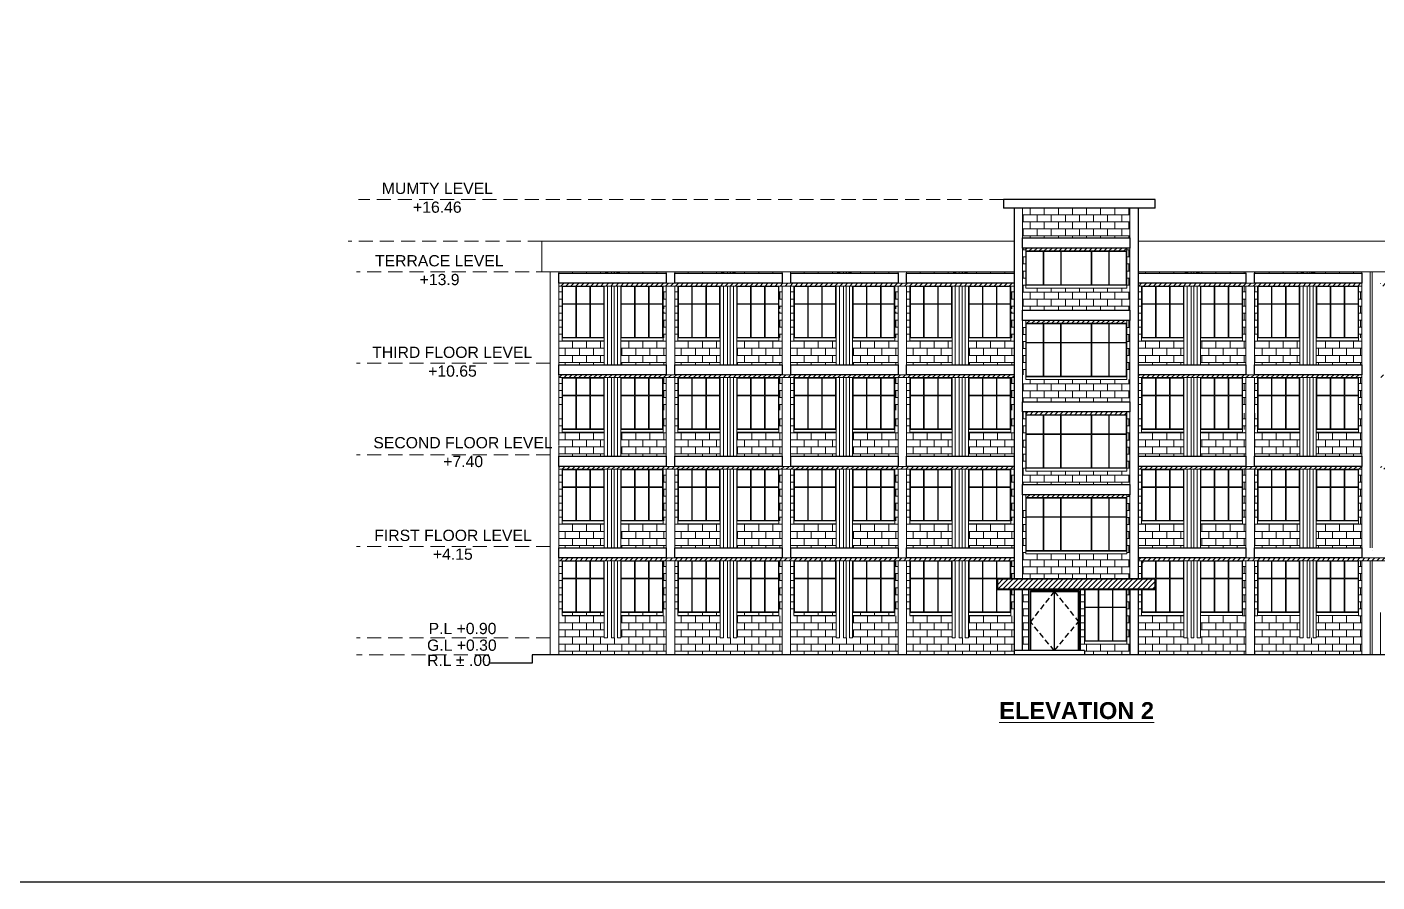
# Model space of a CAD drawing. Header units: millimetres. Extents: x 3614 to 12428, y -844 to 6844.
# Drawn here: x 5546.14 to 5594.06, y -482.44 to -452.09 of the extents above; entities that cross this region are included whole.
import ezdxf

# ---------------------------------------------------------------- set-up
doc = ezdxf.new("R2010")
doc.units = ezdxf.units.MM
doc.header["$LTSCALE"] = 40
doc.header["$MEASUREMENT"] = 0
for name, pattern in [('DASHDOT', [1, 0.5, -0.25, 0, -0.25]), ('DASHED', [0.75, 0.5, -0.25]), ('DASHED2', [0.375, 0.25, -0.125])]:
    doc.linetypes.add(name, pattern=pattern)
doc.layers.get('0').update_dxf_attribs({"linetype": 'CONTINUOUS', "lineweight": 20})
for name, color, linetype, lineweight in [('Beam', 254, 'CONTINUOUS', 25), ('CLL LEV.', 15, 'CONTINUOUS', 18), ('Door', 54, 'CONTINUOUS', 18), ('Dotted', 23, 'DASHED', 15), ('E1', 7, 'CONTINUOUS', 20), ('E2', 250, 'CONTINUOUS', 20), ('E3', 251, 'CONTINUOUS', 18), ('E6', 254, 'CONTINUOUS', 15), ('Fixture', 44, 'CONTINUOUS', 15), ('GRID', 134, 'DASHDOT', 13), ('Hidden', 30, 'DASHED', 18), ('Stair', 1, 'CONTINUOUS', 15), ('TEXT', 7, 'CONTINUOUS', 20), ('Wall', 7, 'CONTINUOUS', 30), ('Window', 150, 'CONTINUOUS', 15)]:
    doc.layers.add(name, color=color, linetype=linetype, lineweight=lineweight)
doc.styles.add('DIM', font='arial.ttf')
pattern_1 = [(0, (0, -27.99403), (0, 0.25), []), (90, (0, -27.99403), (-0.5, 0), [0.25, -0.25]), (90, (0.25, -27.99403), (-0.5, 0), [-0.25, 0.25])]
pattern_2 = [(0, (8.23, -27.9939), (0, 0.25), []), (90, (8.23, -27.9939), (-0.5, 0), [0.25, -0.25]), (90, (8.48, -27.9939), (-0.5, 0), [-0.25, 0.25])]
pattern_3 = [(0, (12.345, -27.9939), (0, 0.25), []), (90, (12.345, -27.9939), (-0.5, 0), [0.25, -0.25]), (90, (12.595, -27.9939), (-0.5, 0), [-0.25, 0.25])]

# ---------------------------------------------------------------- blocks, each defined once
blk = doc.blocks.new('DRTY')
at = {"layer": 'E1', "ltscale": 0.05}
for p, q in [((0, -0.962), (0, -0.994)), ((0.355, -0.962), (0.355, -0.994)), ((-0.115, -1.453), (-0.115, -4.244)), ((0, -1.454), (0, -4.244)), ((0.355, -1.454), (0.355, -4.244)), ((0.47, -1.454), (0.47, -4.244)), ((-0.115, -4.704), (-0.115, -6.544)), ((0, -4.704), (0, -7.494)), ((0.355, -4.704), (0.355, -7.494)), ((0.47, -4.704), (0.47, -7.494)), ((-0.115, -6.163), (-0.115, -7.494)), ((0.47, -6.163), (0.47, -6.544)), ((-0.115, -6.644), (-0.115, -7.413)), ((0.47, -6.644), (0.47, -7.494)), ((-0.115, -7.954), (-0.115, -10.744)), ((0, -7.954), (0, -10.744)), ((0.355, -7.954), (0.355, -10.744)), ((0.47, -7.954), (0.47, -10.744)), ((-0.115, -11.204), (-0.115, -13.944)), ((0, -11.204), (0, -13.944)), ((0.355, -11.104), (0.355, -11.116)), ((0.355, -11.204), (0.355, -13.944)), ((0.47, -11.204), (0.47, -13.944))]:
    blk.add_line(p, q, dxfattribs=at)
at = {"layer": 'E1', "linetype": 'Continuous', "ltscale": 0.05}
for p, q in [((0, -13.944), (-0.115, -13.944)), ((0.47, -13.944), (0.355, -13.944))]:
    blk.add_line(p, q, dxfattribs=at)
blk.add_arc((0.178, -1.824), 0.881, 70.5992, 109.4008, dxfattribs=at)
at = {"layer": 'Fixture', "ltscale": 0.05}
for p, q in [((0.113, -0.946), (0.113, -0.994)), ((0.213, -0.945), (0.213, -0.994)), ((0.113, -1.454), (0.113, -4.244)), ((0.213, -1.454), (0.213, -4.244)), ((0.113, -4.687), (0.113, -7.494)), ((0.213, -4.604), (0.213, -4.61)), ((0.213, -4.704), (0.213, -7.494)), ((0.113, -7.954), (0.113, -10.744)), ((0.213, -7.954), (0.213, -10.744)), ((0.113, -11.204), (0.113, -13.944)), ((0.213, -11.204), (0.213, -13.944)), ((0.113, -13.944), (0.213, -13.944))]:
    blk.add_line(p, q, dxfattribs=at)
blk = doc.blocks.new('COL')
at = {"layer": 'E1', "linetype": 'Continuous', "ltscale": 0.05}
for points in [[(0, 11.428), (0, 13.987)], [(0.3, 13.987), (0.3, 11.278)], [(0, 7.828), (0, 11.428)], [(0.3, 11.278), (0.3, 7.678)], [(0, 4.227), (0, 7.81)], [(0.3, 7.678), (0.3, 4.077)], [(0.3, 4.077), (0.3, 0.387), (0, 0.387), (0, 4.227)]]:
    blk.add_lwpolyline(points, dxfattribs=at)
blk = doc.blocks.new('RET')
at = {"layer": 'CLL LEV.', "ltscale": 0.05}
blk.add_lwpolyline([(-0.05, -0.15), (1.45, -0.15), (1.45, -0.05), (-0.05, -0.05)], close=True, dxfattribs=at)
at = {"layer": 'Window', "ltscale": 0.05}
for points in [[(1.45, -0.05), (-0.05, -0.05), (-0.05, 1.79), (1.45, 1.79)], [(0.44, 1.165), (-0.03, 1.165), (-0.03, 1.77), (0.44, 1.77)], [(0.46, 1.165), (0.94, 1.165), (0.94, 1.77), (0.46, 1.77)], [(0.96, 1.77), (1.43, 1.77), (1.43, 1.165), (0.96, 1.165)], [(0.44, -0.03), (-0.03, -0.03), (-0.03, 1.145), (0.44, 1.145)], [(0.46, 1.145), (0.94, 1.145), (0.94, -0.03), (0.46, -0.03)], [(0.96, -0.03), (1.43, -0.03), (1.43, 1.145), (0.96, 1.145)]]:
    blk.add_lwpolyline(points, close=True, dxfattribs=at)
blk = doc.blocks.new('window stair')
at = {"layer": 'Hidden', "lineweight": 5, "ltscale": 0.05}
h = blk.add_hatch(dxfattribs=at)
h.set_pattern_fill('ANSI31', color=256)
h.set_pattern_definition([(45, (-0.115, -0.3575), (-0.0883883476, 0.0883883476), [])])
h.paths.add_polyline_path([(6092.756, -388.908), (6096.341, -388.908), (6096.341, -389.008), (6092.756, -389.008)])
at = {"layer": 'CLL LEV.', "linetype": 'Continuous', "ltscale": 0.05}
blk.add_lwpolyline([(6092.756, -390.911), (6096.341, -390.911), (6096.341, -391.011), (6092.756, -391.011)], close=True, dxfattribs=at)
at = {"layer": 'Hidden', "linetype": 'Continuous', "lineweight": 5, "ltscale": 0.05}
blk.add_lwpolyline([(6092.756, -388.908), (6096.341, -388.908), (6096.341, -389.008), (6092.756, -389.008)], close=True, dxfattribs=at)
at = {"layer": 'Window', "ltscale": 0.05}
for points in [[(6092.756, -389.008), (6096.341, -389.008), (6096.341, -390.911), (6092.756, -390.911)], [(6093.376, -389.691), (6092.776, -389.691), (6092.776, -389.028), (6093.376, -389.028)], [(6093.396, -389.691), (6093.996, -389.691), (6093.996, -389.028), (6093.396, -389.028)], [(6094.016, -389.691), (6095.081, -389.691), (6095.081, -389.028), (6094.016, -389.028)], [(6095.101, -389.691), (6095.701, -389.691), (6095.701, -389.028), (6095.101, -389.028)], [(6095.721, -389.691), (6096.321, -389.691), (6096.321, -389.028), (6095.721, -389.028)], [(6092.776, -390.891), (6093.376, -390.891), (6093.376, -389.711), (6092.776, -389.711)], [(6093.396, -390.891), (6093.996, -390.891), (6093.996, -389.711), (6093.396, -389.711)], [(6094.016, -389.711), (6095.081, -389.711), (6095.081, -390.891), (6094.016, -390.891)], [(6095.701, -390.891), (6095.101, -390.891), (6095.101, -389.711), (6095.701, -389.711)], [(6095.721, -390.891), (6096.321, -390.891), (6096.321, -389.711), (6095.721, -389.711)]]:
    blk.add_lwpolyline(points, close=True, dxfattribs=at)
blk = doc.blocks.new('beam')
at = {"layer": 'Beam', "ltscale": 0.05}
blk.add_lwpolyline([(5568.833, -470.935), (5565.019, -470.935), (5565.019, -470.575), (5568.833, -470.575)], close=True, dxfattribs=at)
blk = doc.blocks.new('VFV')
at = {"layer": 'E1', "linetype": 'Continuous', "ltscale": 0.05}
for points in [[(5568.833, -460.775), (5568.833, -460.825)], [(5569.133, -460.775), (5569.133, -460.825)], [(5568.833, -461.285), (5568.833, -464.075)], [(5569.133, -461.285), (5569.133, -464.075)], [(5568.833, -464.435), (5568.833, -464.443)], [(5568.833, -464.535), (5568.833, -466.375)], [(5569.133, -466.375), (5569.133, -464.535)], [(5568.833, -466.375), (5568.833, -467.325)], [(5569.133, -467.325), (5569.133, -466.375)], [(5568.833, -467.494), (5568.833, -467.685)], [(5568.833, -467.785), (5568.833, -469.625)], [(5569.133, -469.625), (5569.133, -467.785)], [(5568.833, -469.625), (5568.833, -470.575)], [(5569.133, -470.575), (5569.133, -469.625)], [(5568.833, -471.035), (5568.833, -472.875)], [(5569.133, -472.875), (5569.133, -471.035)], [(5568.833, -472.875), (5568.833, -474.375), (5569.133, -474.375), (5569.133, -472.875)]]:
    blk.add_lwpolyline(points, dxfattribs=at)
blk = doc.blocks.new('dfdf')
at = {"layer": 'Hidden', "lineweight": 5, "ltscale": 0.05}
h = blk.add_hatch(dxfattribs=at)
h.set_pattern_fill('ANSI31', color=256)
h.set_pattern_definition([(45, (-511.29081, -66.93127), (-0.0883883476, 0.0883883476), [])])
h.paths.add_polyline_path([(5581.593, -455.482), (5585.178, -455.482), (5585.178, -455.582), (5581.593, -455.582)])
at = {"layer": 'CLL LEV.', "linetype": 'Continuous', "ltscale": 0.05}
blk.add_lwpolyline([(5581.593, -456.802), (5585.178, -456.802), (5585.178, -456.902), (5581.593, -456.902)], close=True, dxfattribs=at)
at = {"layer": 'Hidden', "linetype": 'Continuous', "lineweight": 5, "ltscale": 0.05}
blk.add_lwpolyline([(5581.593, -455.482), (5585.178, -455.482), (5585.178, -455.582), (5581.593, -455.582)], close=True, dxfattribs=at)
at = {"layer": 'Window', "ltscale": 0.05}
for points in [[(5581.593, -455.582), (5585.178, -455.582), (5585.178, -456.802), (5581.593, -456.802)], [(5581.613, -456.782), (5582.213, -456.782), (5582.213, -455.602), (5581.613, -455.602)], [(5582.233, -456.782), (5582.833, -456.782), (5582.833, -455.602), (5582.233, -455.602)], [(5582.853, -455.602), (5583.918, -455.602), (5583.918, -456.782), (5582.853, -456.782)], [(5584.538, -456.782), (5583.938, -456.782), (5583.938, -455.602), (5584.538, -455.602)], [(5584.558, -456.782), (5585.158, -456.782), (5585.158, -455.602), (5584.558, -455.602)]]:
    blk.add_lwpolyline(points, close=True, dxfattribs=at)

msp = doc.modelspace()

# ---------------------------------------------------------------- hatches: boundary and pattern name
at = {"layer": 'E1', "lineweight": 5, "ltscale": 0.05}
h = msp.add_hatch(dxfattribs=at)
h.set_pattern_fill('BRICK', color=256)
h.paths.add_polyline_path([(5581.4776, -471.6752), (5585.2926, -471.6752), (5585.2926, -470.7947), (5581.4776, -470.7947)])
h.paths.add_polyline_path([(5585.2926, -470.7897), (5585.178, -470.7897), (5585.178, -468.6922), (5585.2926, -468.6922)])
h.paths.add_polyline_path([(5581.5926, -470.7899), (5581.478, -470.7899), (5581.478, -469.0027), (5581.5926, -469.0027)])
h.paths.add_polyline_path([(5581.4776, -468.3322), (5585.2922, -468.3322), (5585.2922, -467.8552), (5581.4776, -467.8552)])
h.paths.add_polyline_path([(5581.5926, -467.8607), (5581.478, -467.8607), (5581.478, -465.7527), (5581.5926, -465.7527)])
h.paths.add_polyline_path([(5585.2922, -467.853), (5585.1776, -467.853), (5585.1776, -465.7527), (5585.2922, -465.7527)])
h.paths.add_polyline_path([(5581.478, -465.3927), (5585.2926, -465.3927), (5585.2924, -464.6052), (5581.4778, -464.6052)])
h.paths.add_polyline_path([(5585.2922, -464.4352), (5585.1776, -464.4352), (5585.1776, -462.3327), (5585.2922, -462.3327)])
h.paths.add_polyline_path([(5581.5926, -464.4352), (5581.478, -464.4352), (5581.478, -462.4948), (5581.5926, -462.4948)])
h.paths.add_polyline_path([(5581.478, -462.1427), (5585.2926, -462.1427), (5585.2924, -461.3552), (5581.4778, -461.3552)])
h.paths.add_polyline_path([(5585.2922, -461.3582), (5585.1776, -461.3582), (5585.1776, -459.9352), (5585.2922, -459.9352)])
h.paths.add_polyline_path([(5581.5926, -461.3555), (5581.478, -461.3555), (5581.478, -459.9352), (5581.5926, -459.9352)])
h.paths.add_polyline_path([(5581.4778, -459.5752), (5585.2924, -459.5752), (5585.2926, -458.5152), (5581.478, -458.5152)])
h = msp.add_hatch(dxfattribs=at)
h.set_pattern_fill('BRICK', color=256)
h.set_pattern_definition(pattern_1)
h.paths.add_polyline_path([(5568.7182, -460.8252), (5565.1332, -460.8252), (5565.1326, -460.7752), (5568.7176, -460.7752)])
h.paths.add_polyline_path([(5567.2176, -464.0752), (5568.7176, -464.0752), (5568.7176, -463.2252), (5567.2176, -463.2252)])
h.paths.add_polyline_path([(5566.6326, -464.0752), (5565.1326, -464.0752), (5565.1326, -463.2252), (5566.6326, -463.2252)])
h.paths.add_polyline_path([(5566.6326, -467.3252), (5565.1326, -467.3252), (5565.1326, -466.4752), (5566.6326, -466.4752)])
h.paths.add_polyline_path([(5567.2176, -467.3252), (5568.8326, -467.3252), (5568.8326, -466.4752), (5567.2176, -466.4752)])
h.paths.add_polyline_path([(5567.2176, -470.5752), (5568.7176, -470.5752), (5568.7176, -469.7252), (5567.2176, -469.7252)])
h.paths.add_polyline_path([(5566.6326, -470.5752), (5565.1326, -470.5752), (5565.1326, -469.7252), (5566.6326, -469.7252)])
h.paths.add_polyline_path([(5567.2176, -473.7752), (5566.6326, -473.7752), (5566.6326, -474.3752), (5567.2176, -474.3752)])
h.paths.add_polyline_path([(5567.2176, -472.8752), (5568.8326, -472.8752), (5568.8326, -474.3753), (5567.2176, -474.3753)])
h.paths.add_polyline_path([(5566.6326, -472.8752), (5565.0176, -472.8752), (5565.0176, -474.3752), (5566.6326, -474.3752)])
h.paths.add_polyline_path([(5568.8326, -471.0352), (5568.7176, -471.0352), (5568.7176, -472.9952), (5568.8326, -472.9952)])
h.paths.add_polyline_path([(5565.1326, -471.0352), (5565.0176, -471.0352), (5565.0176, -472.9952), (5565.1326, -472.9952)])
h.paths.add_polyline_path([(5565.0176, -459.4252), (5565.1326, -459.4252), (5565.1326, -459.3752), (5565.0176, -459.3752)])
h.paths.add_polyline_path([(5565.1326, -461.2852), (5565.0176, -461.2852), (5565.0176, -463.1252), (5565.1326, -463.1252)])
h.paths.add_polyline_path([(5568.7176, -459.4252), (5568.8326, -459.4252), (5568.8326, -459.3752), (5568.7176, -459.3752)])
h.paths.add_polyline_path([(5565.1326, -465.7951), (5565.0176, -465.7951), (5565.0176, -466.3752), (5565.1326, -466.3752)])
h.paths.add_polyline_path([(5568.8326, -465.7951), (5568.7176, -465.7951), (5568.7176, -466.3752), (5568.8326, -466.3752)])
h.paths.add_polyline_path([(5568.8326, -462.1952), (5568.7176, -462.1952), (5568.7176, -463.1252), (5568.8326, -463.1252)])
h.paths.add_polyline_path([(5568.7176, -462.0952), (5568.8326, -462.0952), (5568.8326, -461.2852), (5568.7176, -461.2852)])
h.paths.add_polyline_path([(5568.8326, -469.7252), (5568.7176, -469.7252), (5568.7176, -470.5752), (5568.8326, -470.5752)])
h.paths.add_polyline_path([(5568.7176, -469.6252), (5568.8326, -469.6252), (5568.8326, -467.7852), (5568.7176, -467.7852)])
h.paths.add_polyline_path([(5565.0182, -467.7852), (5565.0182, -467.3252), (5565.1326, -467.3252), (5565.1326, -466.4752), (5565.0176, -466.4752), (5565.0176, -470.5752), (5565.1326, -470.5752), (5565.1326, -467.7852)])
h.paths.add_polyline_path([(5568.8326, -464.5352), (5568.7176, -464.5352), (5568.7176, -465.6951), (5568.8326, -465.6951)])
h.paths.add_polyline_path([(5568.7176, -464.0752), (5568.8326, -464.0752), (5568.8326, -463.2252), (5568.7176, -463.2252)])
h.paths.add_polyline_path([(5565.0182, -464.5352), (5565.0182, -464.0752), (5565.1326, -464.0752), (5565.1326, -463.2252), (5565.0176, -463.2252), (5565.0176, -465.6951), (5565.1326, -465.6951), (5565.1326, -464.5352)])
h = msp.add_hatch(dxfattribs=at)
h.set_pattern_fill('BRICK', color=256)
h.set_pattern_definition([(0, (4.115, -27.99403), (0, 0.25), []), (90, (4.115, -27.99403), (-0.5, 0), [0.25, -0.25]), (90, (4.365, -27.99403), (-0.5, 0), [-0.25, 0.25])])
h.paths.add_polyline_path([(5572.8332, -460.8252), (5569.2482, -460.8252), (5569.2476, -460.7752), (5572.8326, -460.7752)])
h.paths.add_polyline_path([(5571.3326, -464.0752), (5572.8326, -464.0752), (5572.8326, -463.2252), (5571.3326, -463.2252)])
h.paths.add_polyline_path([(5570.7476, -464.0752), (5569.2476, -464.0752), (5569.2476, -463.2252), (5570.7476, -463.2252)])
h.paths.add_polyline_path([(5570.7476, -467.3252), (5569.2476, -467.3252), (5569.2476, -466.4752), (5570.7476, -466.4752)])
h.paths.add_polyline_path([(5571.3326, -467.3252), (5572.9476, -467.3252), (5572.9476, -466.4752), (5571.3326, -466.4752)])
h.paths.add_polyline_path([(5571.3326, -470.5752), (5572.8326, -470.5752), (5572.8326, -469.7252), (5571.3326, -469.7252)])
h.paths.add_polyline_path([(5570.7476, -470.5752), (5569.2476, -470.5752), (5569.2476, -469.7252), (5570.7476, -469.7252)])
h.paths.add_polyline_path([(5571.3326, -473.7752), (5570.7476, -473.7752), (5570.7476, -474.3752), (5571.3326, -474.3752)])
h.paths.add_polyline_path([(5571.3326, -472.8752), (5572.9476, -472.8752), (5572.9476, -474.3753), (5571.3326, -474.3753)])
h.paths.add_polyline_path([(5570.7476, -472.8752), (5569.1326, -472.8752), (5569.1326, -474.3752), (5570.7476, -474.3752)])
h.paths.add_polyline_path([(5572.9476, -471.0352), (5572.8326, -471.0352), (5572.8326, -472.9952), (5572.9476, -472.9952)])
h.paths.add_polyline_path([(5569.2476, -471.0352), (5569.1326, -471.0352), (5569.1326, -472.9952), (5569.2476, -472.9952)])
h.paths.add_polyline_path([(5569.1326, -459.4252), (5569.2476, -459.4252), (5569.2476, -459.3752), (5569.1326, -459.3752)])
h.paths.add_polyline_path([(5569.2476, -461.2852), (5569.1326, -461.2852), (5569.1326, -463.1252), (5569.2476, -463.1252)])
h.paths.add_polyline_path([(5572.8326, -459.4252), (5572.9476, -459.4252), (5572.9476, -459.3752), (5572.8326, -459.3752)])
h.paths.add_polyline_path([(5569.2476, -465.7951), (5569.1326, -465.7951), (5569.1326, -466.3752), (5569.2476, -466.3752)])
h.paths.add_polyline_path([(5572.9476, -465.7951), (5572.8326, -465.7951), (5572.8326, -466.3752), (5572.9476, -466.3752)])
h.paths.add_polyline_path([(5572.9476, -462.1952), (5572.8326, -462.1952), (5572.8326, -463.1252), (5572.9476, -463.1252)])
h.paths.add_polyline_path([(5572.8326, -462.0952), (5572.9476, -462.0952), (5572.9476, -461.2852), (5572.8326, -461.2852)])
h.paths.add_polyline_path([(5572.9476, -469.7252), (5572.8326, -469.7252), (5572.8326, -470.5752), (5572.9476, -470.5752)])
h.paths.add_polyline_path([(5572.8326, -469.6252), (5572.9476, -469.6252), (5572.9476, -467.7852), (5572.8326, -467.7852)])
h.paths.add_polyline_path([(5569.1332, -467.7852), (5569.1332, -467.3252), (5569.2476, -467.3252), (5569.2476, -466.4752), (5569.1326, -466.4752), (5569.1326, -470.5752), (5569.2476, -470.5752), (5569.2476, -467.7852)])
h.paths.add_polyline_path([(5572.9476, -464.5352), (5572.8326, -464.5352), (5572.8326, -465.6951), (5572.9476, -465.6951)])
h.paths.add_polyline_path([(5572.8326, -464.0752), (5572.9476, -464.0752), (5572.9476, -463.2252), (5572.8326, -463.2252)])
h.paths.add_polyline_path([(5569.1332, -464.5352), (5569.1332, -464.0752), (5569.2476, -464.0752), (5569.2476, -463.2252), (5569.1326, -463.2252), (5569.1326, -465.6951), (5569.2476, -465.6951), (5569.2476, -464.5352)])
h = msp.add_hatch(dxfattribs=at)
h.set_pattern_fill('BRICK', color=256)
h.set_pattern_definition(pattern_2)
h.paths.add_polyline_path([(5576.9482, -460.825), (5573.3632, -460.825), (5573.3626, -460.775), (5576.9476, -460.775)])
h.paths.add_polyline_path([(5575.4476, -464.075), (5576.9476, -464.075), (5576.9476, -463.225), (5575.4476, -463.225)])
h.paths.add_polyline_path([(5574.8626, -464.075), (5573.3626, -464.075), (5573.3626, -463.225), (5574.8626, -463.225)])
h.paths.add_polyline_path([(5574.8626, -467.325), (5573.3626, -467.325), (5573.3626, -466.475), (5574.8626, -466.475)])
h.paths.add_polyline_path([(5575.4476, -467.325), (5577.0626, -467.325), (5577.0626, -466.475), (5575.4476, -466.475)])
h.paths.add_polyline_path([(5575.4476, -470.575), (5576.9476, -470.575), (5576.9476, -469.725), (5575.4476, -469.725)])
h.paths.add_polyline_path([(5574.8626, -470.575), (5573.3626, -470.575), (5573.3626, -469.725), (5574.8626, -469.725)])
h.paths.add_polyline_path([(5575.4476, -473.775), (5574.8626, -473.775), (5574.8626, -474.375), (5575.4476, -474.375)])
h.paths.add_polyline_path([(5575.4476, -472.8752), (5577.0626, -472.8752), (5577.0626, -474.3752), (5575.4476, -474.3752)])
h.paths.add_polyline_path([(5574.8626, -472.8752), (5573.2476, -472.8752), (5573.2476, -474.375), (5574.8626, -474.375)])
h.paths.add_polyline_path([(5577.0626, -471.035), (5576.9476, -471.035), (5576.9476, -472.995), (5577.0626, -472.995)])
h.paths.add_polyline_path([(5573.3626, -471.035), (5573.2476, -471.035), (5573.2476, -472.995), (5573.3626, -472.995)])
h.paths.add_polyline_path([(5573.2476, -459.425), (5573.3626, -459.425), (5573.3626, -459.375), (5573.2476, -459.375)])
h.paths.add_polyline_path([(5573.3626, -461.285), (5573.2476, -461.285), (5573.2476, -463.125), (5573.3626, -463.125)])
h.paths.add_polyline_path([(5576.9476, -459.425), (5577.0626, -459.425), (5577.0626, -459.375), (5576.9476, -459.375)])
h.paths.add_polyline_path([(5573.3626, -465.795), (5573.2476, -465.795), (5573.2476, -466.375), (5573.3626, -466.375)])
h.paths.add_polyline_path([(5577.0626, -465.795), (5576.9476, -465.795), (5576.9476, -466.375), (5577.0626, -466.375)])
h.paths.add_polyline_path([(5577.0626, -462.195), (5576.9476, -462.195), (5576.9476, -463.125), (5577.0626, -463.125)])
h.paths.add_polyline_path([(5576.9476, -462.095), (5577.0626, -462.095), (5577.0626, -461.285), (5576.9476, -461.285)])
h.paths.add_polyline_path([(5577.0626, -469.725), (5576.9476, -469.725), (5576.9476, -470.575), (5577.0626, -470.575)])
h.paths.add_polyline_path([(5576.9476, -469.625), (5577.0626, -469.625), (5577.0626, -467.785), (5576.9476, -467.785)])
h.paths.add_polyline_path([(5573.2482, -467.785), (5573.2482, -467.325), (5573.3626, -467.325), (5573.3626, -466.475), (5573.2476, -466.475), (5573.2476, -470.575), (5573.3626, -470.575), (5573.3626, -467.785)])
h.paths.add_polyline_path([(5577.0626, -464.535), (5576.9476, -464.535), (5576.9476, -465.695), (5577.0626, -465.695)])
h.paths.add_polyline_path([(5576.9476, -464.075), (5577.0626, -464.075), (5577.0626, -463.225), (5576.9476, -463.225)])
h.paths.add_polyline_path([(5573.2482, -464.535), (5573.2482, -464.075), (5573.3626, -464.075), (5573.3626, -463.225), (5573.2476, -463.225), (5573.2476, -465.695), (5573.3626, -465.695), (5573.3626, -464.535)])
h = msp.add_hatch(dxfattribs=at)
h.set_pattern_fill('BRICK', color=256)
h.set_pattern_definition(pattern_3)
h.paths.add_polyline_path([(5581.0632, -460.825), (5577.4782, -460.825), (5577.4776, -460.775), (5581.0626, -460.775)])
h.paths.add_polyline_path([(5579.5626, -464.075), (5581.0626, -464.075), (5581.0626, -463.225), (5579.5626, -463.225)])
h.paths.add_polyline_path([(5578.9776, -464.075), (5577.4776, -464.075), (5577.4776, -463.225), (5578.9776, -463.225)])
h.paths.add_polyline_path([(5578.9776, -467.325), (5577.4776, -467.325), (5577.4776, -466.475), (5578.9776, -466.475)])
h.paths.add_polyline_path([(5579.5626, -467.325), (5581.1776, -467.325), (5581.1776, -466.475), (5579.5626, -466.475)])
h.paths.add_polyline_path([(5579.5626, -470.575), (5581.0626, -470.575), (5581.0626, -469.725), (5579.5626, -469.725)])
h.paths.add_polyline_path([(5578.9776, -470.575), (5577.4776, -470.575), (5577.4776, -469.725), (5578.9776, -469.725)])
h.paths.add_polyline_path([(5579.5626, -473.775), (5578.9776, -473.775), (5578.9776, -474.375), (5579.5626, -474.375)])
h.paths.add_polyline_path([(5579.5845, -472.9751), (5581.1776, -472.9751), (5581.1776, -474.3752), (5579.5626, -474.3752)])
h.paths.add_polyline_path([(5578.9776, -472.9752), (5577.3626, -472.9752), (5577.3626, -474.375), (5578.9776, -474.375)])
h.paths.add_polyline_path([(5577.4776, -471.035), (5577.3626, -471.035), (5577.3626, -472.995), (5577.4776, -472.995)])
h.paths.add_polyline_path([(5577.3626, -459.425), (5577.4776, -459.425), (5577.4776, -459.375), (5577.3626, -459.375)])
h.paths.add_polyline_path([(5577.4776, -461.285), (5577.3626, -461.285), (5577.3626, -463.125), (5577.4776, -463.125)])
h.paths.add_polyline_path([(5581.0626, -459.425), (5581.1776, -459.425), (5581.1776, -459.375), (5581.0626, -459.375)])
h.paths.add_polyline_path([(5577.4776, -465.795), (5577.3626, -465.795), (5577.3626, -466.375), (5577.4776, -466.375)])
h.paths.add_polyline_path([(5581.1776, -465.795), (5581.0626, -465.795), (5581.0626, -466.375), (5581.1776, -466.375)])
h.paths.add_polyline_path([(5581.1776, -462.195), (5581.0626, -462.195), (5581.0626, -463.125), (5581.1776, -463.125)])
h.paths.add_polyline_path([(5581.0626, -462.095), (5581.1776, -462.095), (5581.1776, -461.285), (5581.0626, -461.285)])
h.paths.add_polyline_path([(5581.1776, -469.725), (5581.0626, -469.725), (5581.0626, -470.575), (5581.1776, -470.575)])
h.paths.add_polyline_path([(5581.0626, -469.625), (5581.1776, -469.625), (5581.1776, -467.785), (5581.0626, -467.785)])
h.paths.add_polyline_path([(5577.3632, -467.785), (5577.3632, -467.325), (5577.4776, -467.325), (5577.4776, -466.475), (5577.3626, -466.475), (5577.3626, -470.575), (5577.4776, -470.575), (5577.4776, -467.785)])
h.paths.add_polyline_path([(5581.1776, -464.535), (5581.0626, -464.535), (5581.0626, -465.695), (5581.1776, -465.695)])
h.paths.add_polyline_path([(5581.0626, -464.075), (5581.1776, -464.075), (5581.1776, -463.225), (5581.0626, -463.225)])
h.paths.add_polyline_path([(5577.3632, -464.535), (5577.3632, -464.075), (5577.4776, -464.075), (5577.4776, -463.225), (5577.3626, -463.225), (5577.3626, -465.695), (5577.4776, -465.695), (5577.4776, -464.535)])
h.paths.add_polyline_path([(5581.1776, -472.0552), (5581.0626, -472.0552), (5581.0626, -472.995), (5581.1776, -472.995)])
h.paths.add_polyline_path([(5581.0626, -471.6752), (5581.1776, -471.6752), (5581.1776, -471.035), (5581.0626, -471.035)])
h = msp.add_hatch(dxfattribs=at)
h.set_pattern_fill('BRICK', color=256)
h.set_pattern_definition(pattern_3)
h.paths.add_polyline_path([(5585.707, -460.825), (5589.292, -460.825), (5589.2926, -460.775), (5585.7076, -460.775)])
h.paths.add_polyline_path([(5587.2076, -464.075), (5585.7076, -464.075), (5585.7076, -463.225), (5587.2076, -463.225)])
h.paths.add_polyline_path([(5587.7926, -464.075), (5589.2926, -464.075), (5589.2926, -463.225), (5587.7926, -463.225)])
h.paths.add_polyline_path([(5587.7926, -467.325), (5589.2926, -467.325), (5589.2926, -466.475), (5587.7926, -466.475)])
h.paths.add_polyline_path([(5587.2076, -467.325), (5585.5926, -467.325), (5585.5926, -466.475), (5587.2076, -466.475)])
h.paths.add_polyline_path([(5587.2076, -470.575), (5585.7076, -470.575), (5585.7076, -469.725), (5587.2076, -469.725)])
h.paths.add_polyline_path([(5587.7926, -470.575), (5589.2926, -470.575), (5589.2926, -469.725), (5587.7926, -469.725)])
h.paths.add_polyline_path([(5587.2076, -473.7752), (5587.7926, -473.7752), (5587.7926, -474.375), (5587.2076, -474.375)])
h.paths.add_polyline_path([(5587.2076, -472.9752), (5585.5926, -472.9752), (5585.5926, -474.3752), (5587.2076, -474.3752)])
h.paths.add_polyline_path([(5587.7926, -472.995), (5589.4076, -472.995), (5589.4076, -474.375), (5587.7926, -474.375)])
h.paths.add_polyline_path([(5589.2926, -471.035), (5589.4076, -471.035), (5589.4076, -472.995), (5589.2926, -472.995)])
h.paths.add_polyline_path([(5589.4076, -460.8252), (5589.2926, -460.8252), (5589.2926, -460.7752), (5589.4076, -460.7752)])
h.paths.add_polyline_path([(5589.2926, -461.285), (5589.4076, -461.285), (5589.4076, -463.125), (5589.2926, -463.125)])
h.paths.add_polyline_path([(5585.7076, -460.8252), (5585.5926, -460.8252), (5585.5926, -460.7752), (5585.7076, -460.7752)])
h.paths.add_polyline_path([(5589.2926, -465.795), (5589.4076, -465.795), (5589.4076, -466.375), (5589.2926, -466.375)])
h.paths.add_polyline_path([(5585.5926, -465.795), (5585.7076, -465.795), (5585.7076, -466.375), (5585.5926, -466.375)])
h.paths.add_polyline_path([(5585.5926, -462.195), (5585.7076, -462.195), (5585.7076, -463.125), (5585.5926, -463.125)])
h.paths.add_polyline_path([(5585.7076, -462.095), (5585.5926, -462.095), (5585.5926, -461.285), (5585.7076, -461.285)])
h.paths.add_polyline_path([(5585.5926, -469.725), (5585.7076, -469.725), (5585.7076, -470.575), (5585.5926, -470.575)])
h.paths.add_polyline_path([(5585.7076, -469.625), (5585.5926, -469.625), (5585.5926, -467.785), (5585.7076, -467.785)])
h.paths.add_polyline_path([(5589.407, -467.785), (5589.407, -467.325), (5589.2926, -467.325), (5589.2926, -466.475), (5589.4076, -466.475), (5589.4076, -470.575), (5589.2926, -470.575), (5589.2926, -467.785)])
h.paths.add_polyline_path([(5585.5926, -464.535), (5585.7076, -464.535), (5585.7076, -465.695), (5585.5926, -465.695)])
h.paths.add_polyline_path([(5585.7076, -464.075), (5585.5926, -464.075), (5585.5926, -463.225), (5585.7076, -463.225)])
h.paths.add_polyline_path([(5589.407, -464.535), (5589.407, -464.075), (5589.2926, -464.075), (5589.2926, -463.225), (5589.4076, -463.225), (5589.4076, -465.695), (5589.2926, -465.695), (5589.2926, -464.535)])
h.paths.add_polyline_path([(5585.7076, -471.0902), (5585.5926, -471.0902), (5585.5926, -471.035), (5585.7076, -471.035)])
h.paths.add_polyline_path([(5585.7076, -472.0552), (5585.5926, -472.0552), (5585.5926, -472.9698), (5585.7076, -472.9698)])
h.paths.add_polyline_path([(5585.5926, -471.6752), (5585.7076, -471.6752), (5585.7076, -471.0902), (5585.5926, -471.0902)])
h = msp.add_hatch(dxfattribs=at)
h.set_pattern_fill('BRICK', color=256)
h.set_pattern_definition(pattern_2)
h.paths.add_polyline_path([(5589.822, -460.825), (5593.407, -460.825), (5593.4076, -460.775), (5589.8226, -460.775)])
h.paths.add_polyline_path([(5591.3226, -464.075), (5589.8226, -464.075), (5589.8226, -463.225), (5591.3226, -463.225)])
h.paths.add_polyline_path([(5591.9076, -464.075), (5593.4076, -464.075), (5593.4076, -463.225), (5591.9076, -463.225)])
h.paths.add_polyline_path([(5591.9076, -467.325), (5593.4076, -467.325), (5593.4076, -466.475), (5591.9076, -466.475)])
h.paths.add_polyline_path([(5591.3226, -467.325), (5589.7076, -467.325), (5589.7076, -466.475), (5591.3226, -466.475)])
h.paths.add_polyline_path([(5591.3226, -470.575), (5589.8226, -470.575), (5589.8226, -469.725), (5591.3226, -469.725)])
h.paths.add_polyline_path([(5591.9076, -470.575), (5593.4076, -470.575), (5593.4076, -469.725), (5591.9076, -469.725)])
h.paths.add_polyline_path([(5591.3226, -473.775), (5591.9076, -473.775), (5591.9076, -474.375), (5591.3226, -474.375)])
h.paths.add_polyline_path([(5591.3226, -472.995), (5589.7076, -472.995), (5589.7076, -474.3752), (5591.3226, -474.3752)])
h.paths.add_polyline_path([(5591.9076, -472.995), (5593.5226, -472.995), (5593.5226, -474.375), (5591.9076, -474.375)])
h.paths.add_polyline_path([(5589.7076, -471.035), (5589.8226, -471.035), (5589.8226, -472.995), (5589.7076, -472.995)])
h.paths.add_polyline_path([(5593.4076, -471.035), (5593.5226, -471.035), (5593.5226, -472.995), (5593.4076, -472.995)])
h.paths.add_polyline_path([(5593.5226, -460.8252), (5593.4076, -460.8252), (5593.4076, -460.7752), (5593.5226, -460.7752)])
h.paths.add_polyline_path([(5593.4076, -461.285), (5593.5226, -461.285), (5593.5226, -463.125), (5593.4076, -463.125)])
h.paths.add_polyline_path([(5589.8226, -460.8252), (5589.7076, -460.8252), (5589.7076, -460.7752), (5589.8226, -460.7752)])
h.paths.add_polyline_path([(5593.4076, -465.795), (5593.5226, -465.795), (5593.5226, -466.375), (5593.4076, -466.375)])
h.paths.add_polyline_path([(5589.7076, -465.795), (5589.8226, -465.795), (5589.8226, -466.375), (5589.7076, -466.375)])
h.paths.add_polyline_path([(5589.7076, -462.195), (5589.8226, -462.195), (5589.8226, -463.125), (5589.7076, -463.125)])
h.paths.add_polyline_path([(5589.8226, -462.095), (5589.7076, -462.095), (5589.7076, -461.285), (5589.8226, -461.285)])
h.paths.add_polyline_path([(5589.7076, -469.725), (5589.8226, -469.725), (5589.8226, -470.575), (5589.7076, -470.575)])
h.paths.add_polyline_path([(5589.8226, -469.625), (5589.7076, -469.625), (5589.7076, -467.785), (5589.8226, -467.785)])
h.paths.add_polyline_path([(5593.522, -467.785), (5593.522, -467.325), (5593.4076, -467.325), (5593.4076, -466.475), (5593.5226, -466.475), (5593.5226, -470.575), (5593.4076, -470.575), (5593.4076, -467.785)])
h.paths.add_polyline_path([(5589.7076, -464.535), (5589.8226, -464.535), (5589.8226, -465.695), (5589.7076, -465.695)])
h.paths.add_polyline_path([(5589.8226, -464.075), (5589.7076, -464.075), (5589.7076, -463.225), (5589.8226, -463.225)])
h.paths.add_polyline_path([(5593.522, -464.535), (5593.522, -464.075), (5593.4076, -464.075), (5593.4076, -463.225), (5593.5226, -463.225), (5593.5226, -465.695), (5593.4076, -465.695), (5593.4076, -464.535)])
at = {"layer": 'E6', "lineweight": 5, "ltscale": 0.05}
h = msp.add_hatch(dxfattribs=at)
h.set_pattern_fill('BRICK', color=256)
h.set_pattern_definition(pattern_1)
h.paths.add_polyline_path([(5585.2926, -473.9959), (5585.1776, -473.9959), (5585.1776, -472.0552), (5585.2926, -472.0552)])
h.paths.add_polyline_path([(5583.6776, -474.2252), (5583.5277, -474.2252), (5583.5277, -472.0552), (5583.6776, -472.0552)])
h.paths.add_polyline_path([(5583.6776, -474.3752), (5585.2926, -474.3752), (5585.2926, -473.9952), (5583.6776, -473.9952)])
h.paths.add_polyline_path([(5581.4776, -474.2252), (5581.7076, -474.2252), (5581.7076, -472.0552), (5581.4776, -472.0552)])
at = {"layer": 'Hidden', "linetype": 'Continuous', "lineweight": 5, "ltscale": 0.05}
h = msp.add_hatch(dxfattribs=at)
h.set_pattern_fill('ANSI31', color=256)
h.set_pattern_definition([(45, (0, -27.99403), (-0.0883883476, 0.0883883476), [])])
h.paths.add_polyline_path([(5565.0182, -471.0352), (5581.1782, -471.0352), (5581.1782, -470.9352), (5565.0182, -470.9352)])
h.paths.add_polyline_path([(5585.5926, -471.0352), (5606.5296, -471.0352), (5606.5296, -470.9352), (5585.5926, -470.9351)])
h.paths.add_polyline_path([(5565.0182, -467.7852), (5581.1782, -467.7852), (5581.1782, -467.6852), (5565.0182, -467.6852)])
h.paths.add_polyline_path([(5565.0182, -464.5352), (5581.1782, -464.5352), (5581.1782, -464.4352), (5565.0182, -464.4352)])
h.paths.add_polyline_path([(5565.0182, -461.2852), (5581.1782, -461.2852), (5581.1782, -461.1852), (5565.0182, -461.1852)])
h.paths.add_polyline_path([(5593.5226, -461.2852), (5593.5232, -461.1852), (5585.5932, -461.1852), (5585.5932, -461.2852)])
h.paths.add_polyline_path([(5594.1846, -461.1852), (5594.1846, -461.2852), (5606.2302, -461.2852), (5606.2302, -461.1852)])
h.paths.add_polyline_path([(5593.5226, -464.5352), (5593.5226, -464.4352), (5585.5932, -464.4352), (5585.5932, -464.5352)])
h.paths.add_polyline_path([(5594.1849, -464.4352), (5594.1849, -464.5352), (5606.2302, -464.5352), (5606.2302, -464.4352)])
h.paths.add_polyline_path([(5594.185, -467.6852), (5594.185, -467.7852), (5606.5302, -467.7852), (5606.5302, -467.6852)])
h.paths.add_polyline_path([(5593.5226, -467.7852), (5593.5232, -467.6852), (5585.5932, -467.6852), (5585.5932, -467.7852)])
at = {"layer": 'Hidden', "lineweight": 5, "ltscale": 0.05}
h = msp.add_hatch(dxfattribs=at)
h.set_pattern_fill('ANSI31', color=256)
h.set_pattern_definition([(45, (-9e-13, -28.10491), (-0.0883883476, 0.0883883476), [])])
h.paths.add_polyline_path([(5580.5982, -472.0352), (5586.1732, -472.0352), (5586.1732, -471.6952), (5580.5982, -471.6952)])

# ---------------------------------------------------------------- linework, layer by layer
at = {"layer": 'Beam', "ltscale": 0.05}
for p, q in [((5580.8076, -458.2152), (5580.8076, -458.5152)), ((5586.1926, -458.2152), (5580.8076, -458.2152)), ((5586.1926, -458.5152), (5580.8076, -458.5152)), ((5586.1926, -458.5152), (5586.1926, -458.2152))]:
    msp.add_line(p, q, dxfattribs=at)
msp.add_lwpolyline([(5438.4239, -358.7255), (5799.6085, -358.7255), (5799.6085, -482.4431), (5438.4239, -482.4431)], close=True, dxfattribs=at)
at = {"layer": 'CLL LEV.', "ltscale": 0.05}
for points in [[(5579.5626, -472.9751), (5581.0626, -472.9751), (5581.0626, -472.8751), (5579.5626, -472.8751)], [(5585.7076, -472.9752), (5587.2076, -472.9752), (5587.2076, -472.8752), (5585.7076, -472.8752)]]:
    msp.add_lwpolyline(points, close=True, dxfattribs=at)
at = {"layer": 'Door', "lineweight": 25}
for p, q in [((5583.5277, -472.0552), (5581.7076, -472.0552)), ((5582.6076, -472.124), (5582.6076, -474.2252))]:
    msp.add_line(p, q, dxfattribs=at)
at = {"layer": 'Door', "linetype": 'DASHED', "lineweight": 25, "ltscale": 0.01}
for p, q in [((5582.6076, -472.124), (5581.7576, -473.2018)), ((5582.6076, -472.124), (5583.4664, -473.2018)), ((5582.6076, -474.2252), (5581.7532, -473.1985)), ((5582.612, -474.2284), (5583.4664, -473.2018))]:
    msp.add_line(p, q, dxfattribs=at)
at = {"layer": 'Door', "linetype": 'Continuous', "lineweight": 25, "ltscale": 0.05}
for points in [[(5581.7076, -474.2252), (5581.7076, -472.0552), (5583.5277, -472.0552), (5583.5277, -474.2252)], [(5581.7576, -474.2252), (5581.7576, -472.1052), (5583.4777, -472.1052), (5583.4777, -474.2252)], [(5581.7776, -474.2252), (5581.7776, -472.124), (5583.4577, -472.124), (5583.4577, -474.2252)]]:
    msp.add_lwpolyline(points, dxfattribs=at)
at = {"layer": 'Dotted', "ltscale": 0.05}
for p, q in [((5585.7665, -471.1052), (5585.7276, -471.0551)), ((5586.1976, -471.0552), (5586.1976, -471.0551))]:
    msp.add_line(p, q, dxfattribs=at)
at = {"layer": 'E1', "ltscale": 0.05}
for p, q in [((5581.4776, -471.6752), (5581.4776, -458.5152)), ((5585.2926, -458.5152), (5585.2926, -471.6752))]:
    msp.add_line(p, q, dxfattribs=at)
at = {"layer": 'E1', "linetype": 'Continuous', "ltscale": 0.05}
for p, q in [((5564.4176, -459.6852), (5581.1776, -459.6852)), ((5564.4176, -460.7752), (5564.4176, -459.6852)), ((5585.5926, -459.6852), (5606.8296, -459.6852)), ((5564.4176, -460.7752), (5581.1776, -460.7752)), ((5585.5926, -460.7752), (5606.8296, -460.7752))]:
    msp.add_line(p, q, dxfattribs=at)
for points in [[(5593.5226, -460.7752), (5593.5226, -460.8252)], [(5593.8226, -460.7752), (5593.8226, -461.2852)], [(5593.8846, -460.7752), (5593.8846, -461.2852)], [(5593.5226, -461.2852), (5593.5226, -464.0752)], [(5593.8226, -461.2852), (5593.8226, -464.0752)], [(5593.8846, -461.2852), (5593.8846, -464.0752)], [(5593.8231, -466.3752), (5593.8226, -464.0752)], [(5593.8846, -464.0752), (5593.8846, -466.3752)], [(5593.5226, -464.4352), (5593.5226, -464.4425)], [(5593.5226, -464.5352), (5593.5226, -466.3752)], [(5593.5226, -466.3752), (5593.5226, -467.3252)], [(5593.8232, -467.3252), (5593.8231, -466.3752)], [(5593.8846, -466.3752), (5593.8846, -467.3252)], [(5593.5226, -467.494), (5593.5226, -467.6852)], [(5593.8231, -469.6252), (5593.8232, -467.3252)], [(5593.8846, -467.3252), (5593.8846, -469.6252)], [(5593.5226, -467.7852), (5593.5226, -469.6252)], [(5593.5226, -469.6252), (5593.5226, -470.5752)], [(5593.8232, -470.5752), (5593.8231, -469.6252)], [(5593.8846, -469.6252), (5593.8846, -470.5752)], [(5573.2476, -470.994), (5573.2476, -470.9877)], [(5593.5226, -471.0352), (5593.5226, -472.8752)], [(5593.8226, -472.8752), (5593.8226, -471.0352)], [(5593.8846, -470.68), (5593.8846, -470.6852)], [(5593.8846, -471.0352), (5593.8846, -472.8752)], [(5593.5226, -472.8752), (5593.5226, -474.3753), (5593.8226, -474.3753), (5593.8226, -472.8752)], [(5593.8846, -472.8752), (5593.8846, -474.3753), (5594.1846, -474.3753), (5594.1846, -472.8752)]]:
    msp.add_lwpolyline(points, dxfattribs=at)
at = {"layer": 'E2', "ltscale": 0.05}
for p, q in [((5585.5926, -463.3626), (5585.5926, -463.3626)), ((5581.1776, -474.3752), (5581.4776, -474.3752)), ((5585.2926, -474.3752), (5585.5926, -474.3752))]:
    msp.add_line(p, q, dxfattribs=at)
at = {"layer": 'E6', "lineweight": 25, "ltscale": 0.05}
for p, q in [((5581.1776, -458.5152), (5581.1776, -471.6752)), ((5585.5926, -471.6752), (5585.5926, -458.5152)), ((5581.1776, -472.0552), (5581.1776, -474.2252)), ((5581.4776, -474.2252), (5581.4776, -472.0552)), ((5585.2926, -472.0552), (5585.2926, -474.3752)), ((5585.5926, -474.3752), (5585.5926, -472.0552))]:
    msp.add_line(p, q, dxfattribs=at)
at = {"layer": 'GRID', "linetype": 'DASHED2', "ltscale": 0.05}
for p, q in [((5580.8076, -458.2152), (5557.9146, -458.2152)), ((5564.4176, -459.6852), (5557.5427, -459.6852)), ((5564.7176, -460.7752), (5557.8427, -460.7752)), ((5564.7176, -464.0252), (5557.8427, -464.0252)), ((5564.7165, -467.2752), (5557.8427, -467.2752)), ((5564.7176, -470.5252), (5557.8427, -470.5252)), ((5564.7176, -473.7752), (5557.8427, -473.7752)), ((5562.538, -474.3752), (5557.8427, -474.3752))]:
    msp.add_line(p, q, dxfattribs=at)
at = {"layer": 'Hidden', "linetype": 'Continuous', "lineweight": 5, "ltscale": 0.05}
for points in [[(5565.0182, -461.2852), (5581.1782, -461.2852), (5581.1782, -461.1852), (5565.0182, -461.1852)], [(5565.0182, -464.5352), (5581.1782, -464.5352), (5581.1782, -464.4352), (5565.0182, -464.4352)], [(5565.0182, -467.7852), (5581.1782, -467.7852), (5581.1782, -467.6852), (5565.0182, -467.6852)], [(5565.0182, -471.0352), (5581.1782, -471.0352), (5581.1782, -470.9352), (5565.0182, -470.9352)], [(5585.5926, -471.0352), (5606.5296, -471.0352), (5606.5296, -470.9352), (5585.5926, -470.9351)], [(5580.5982, -472.0352), (5586.1732, -472.0352), (5586.1732, -471.6952), (5580.5982, -471.6952)]]:
    msp.add_lwpolyline(points, close=True, dxfattribs=at)
for points in [[(5593.5226, -461.1852), (5585.5932, -461.1852), (5585.5932, -461.2852), (5593.5226, -461.2852), (5593.5226, -461.1852)], [(5593.5226, -464.4352), (5585.5932, -464.4352), (5585.5932, -464.5352), (5593.5226, -464.5352), (5593.5226, -464.4352)], [(5593.5226, -467.6852), (5585.5932, -467.6852), (5585.5932, -467.7852), (5593.5226, -467.7852), (5593.5226, -467.6852)]]:
    msp.add_lwpolyline(points, dxfattribs=at)
at = {"layer": 'Hidden', "linetype": 'Continuous', "lineweight": 25, "ltscale": 0.05}
msp.add_lwpolyline([(5580.5782, -472.0552), (5586.1932, -472.0552), (5586.1932, -471.6752), (5580.5782, -471.6752)], close=True, dxfattribs=at)
at = {"layer": 'Stair', "lineweight": 25, "ltscale": 0.05}
for p, q in [((5583.6776, -474.2252), (5581.1776, -474.2252)), ((5581.1776, -474.2252), (5581.1776, -474.3752)), ((5583.6776, -474.2252), (5583.6776, -474.3752))]:
    msp.add_line(p, q, dxfattribs=at)
at = {"layer": 'Stair', "ltscale": 0.05}
msp.add_line((5583.6776, -474.3752), (5581.4776, -474.3752), dxfattribs=at)
at = {"layer": 'Wall', "ltscale": 0.05}
for p, q in [((5609.2881, -474.3752), (5564.0751, -474.3752)), ((5564.0751, -474.3752), (5564.0751, -474.6752)), ((5564.0751, -474.6752), (5562.5483, -474.6752))]:
    msp.add_line(p, q, dxfattribs=at)
at = {"layer": 'Window', "ltscale": 0.05}
for points in [[(5581.0626, -471.1052), (5581.0626, -471.0351), (5579.5626, -471.0351), (5579.5626, -472.8751), (5581.0626, -472.8751), (5581.0626, -472.0552)], [(5585.7076, -471.1052), (5585.7076, -471.0352), (5587.2076, -471.0352), (5587.2076, -472.8752), (5585.7076, -472.8752), (5585.7076, -472.0552)], [(5581.0426, -471.1052), (5581.0426, -471.0551), (5580.5726, -471.0551), (5580.5726, -471.6601), (5581.0426, -471.6601), (5581.0426, -471.1052)], [(5581.0426, -471.4652), (5581.0426, -471.4612)], [(5581.0626, -471.6752), (5581.0626, -471.1052)], [(5585.7076, -471.6752), (5585.7076, -471.1052)], [(5585.7276, -471.1052), (5585.7276, -471.0552), (5586.1976, -471.0552), (5586.1976, -471.6602), (5585.7276, -471.6602), (5585.7276, -471.0802)], [(5580.5782, -471.6801), (5580.5726, -471.6801), (5580.5726, -472.8551), (5581.0426, -472.8551), (5581.0426, -472.0552)], [(5586.1932, -471.6802), (5586.1976, -471.6802), (5586.1976, -472.8552), (5585.7276, -472.8552), (5585.7276, -472.0552)]]:
    msp.add_lwpolyline(points, dxfattribs=at)
for points in [[(5580.0526, -471.0551), (5579.5826, -471.0551), (5579.5826, -471.6601), (5580.0526, -471.6601)], [(5580.5526, -471.6601), (5580.0726, -471.6601), (5580.0726, -471.0551), (5580.5526, -471.0551)], [(5586.2176, -471.6602), (5586.6976, -471.6602), (5586.6976, -471.0552), (5586.2176, -471.0552)], [(5586.7176, -471.0552), (5587.1876, -471.0552), (5587.1876, -471.6602), (5586.7176, -471.6602)], [(5580.0526, -472.8551), (5579.5826, -472.8551), (5579.5826, -471.6801), (5580.0526, -471.6801)], [(5580.5526, -471.6801), (5580.0726, -471.6801), (5580.0726, -472.8551), (5580.5526, -472.8551)], [(5586.2176, -471.6802), (5586.6976, -471.6802), (5586.6976, -472.8552), (5586.2176, -472.8552)], [(5586.7176, -472.8552), (5587.1876, -472.8552), (5587.1876, -471.6802), (5586.7176, -471.6802)]]:
    msp.add_lwpolyline(points, close=True, dxfattribs=at)

# ---------------------------------------------------------------- block references
for name, p in [('beam', (16.4592, 11)), ('beam', (0, 9.75)), ('VFV', (0, 0)), ('beam', (4.115, 9.75)), ('VFV', (4.115, 0)), ('beam', (8.23, 9.75)), ('VFV', (8.23, 0)), ('beam', (12.345, 9.75)), ('beam', (20.575, 9.75)), ('VFV', (20.575, 0.0001)), ('beam', (24.6894, 9.75)), ('beam', (16.4594, 8.4325)), ('beam', (0, 6.5)), ('beam', (4.115, 6.5)), ('beam', (8.23, 6.5)), ('beam', (12.345, 6.5)), ('beam', (20.575, 6.5)), ('beam', (24.6894, 6.5)), ('beam', (16.4594, 5.1825)), ('beam', (0, 3.25)), ('beam', (4.115, 3.25)), ('beam', (8.23, 3.25)), ('beam', (12.345, 3.25)), ('beam', (20.575, 3.25)), ('beam', (24.6894, 3.25)), ('beam', (16.459, 2.243)), ('beam', (0, 0)), ('beam', (4.115, 0)), ('beam', (8.23, 0)), ('beam', (12.345, 0)), ('beam', (20.575, 0)), ('beam', (24.69, 0))]:
    msp.add_blockref(name, p)
at = {"layer": 'E1', "linetype": 'DASHED2', "xscale": -1}
msp.add_blockref('COL', (5565.0176, -474.7626), dxfattribs=at)
at = {"layer": 'E1', "xscale": -1}
for p in [(5567.1026, -459.8313), (5571.2176, -459.8313), (5575.3326, -459.8313), (5579.4476, -459.8313), (5587.6776, -459.8313), (5591.7926, -459.8313)]:
    msp.add_blockref('DRTY', p, dxfattribs=at)
at = {"layer": 'E3'}
msp.add_blockref('dfdf', (0, -4.4529), dxfattribs=at)
at = {"layer": 'Hidden', "linetype": 'Continuous'}
for p in [(-511.1638, -73.5942), (-511.1638, -76.8442), (-511.1638, -79.7837)]:
    msp.add_blockref('window stair', p, dxfattribs=at)
at = {"layer": 'Window'}
for p in [(5565.1826, -463.0752), (5569.2976, -463.0752), (5573.4126, -463.0752), (5577.5276, -463.0752), (5585.7576, -463.0752), (5589.8726, -463.0752), (5565.1826, -466.3252), (5569.2976, -466.3252), (5573.4126, -466.3252), (5577.5276, -466.3252), (5585.7576, -466.3252), (5589.8726, -466.3252), (5565.1826, -469.5752), (5569.2976, -469.5752), (5573.4126, -469.5752), (5577.5276, -469.5752), (5585.7576, -469.5752), (5589.8726, -469.5752), (5565.1826, -472.8252), (5569.2976, -472.8252), (5573.4126, -472.8252), (5577.5276, -472.8252), (5587.8426, -472.8252), (5589.8726, -472.8252), (5583.7272, -473.8452)]:
    msp.add_blockref('RET', p, dxfattribs=at)
at = {"layer": 'Window', "xscale": -1}
for p in [(5568.6676, -463.0752), (5572.7826, -463.0752), (5576.8976, -463.0752), (5581.0126, -463.0752), (5589.2426, -463.0752), (5593.3576, -463.0752), (5568.6676, -466.3252), (5572.7826, -466.3252), (5576.8976, -466.3252), (5581.0126, -466.3252), (5589.2426, -466.3252), (5593.3576, -466.3252), (5568.6676, -469.5752), (5572.7826, -469.5752), (5576.8976, -469.5752), (5581.0126, -469.5752), (5589.2426, -469.5752), (5593.3576, -469.5752), (5568.6676, -472.8252), (5572.7826, -472.8252), (5576.8976, -472.8252), (5593.3576, -472.8252)]:
    msp.add_blockref('RET', p, dxfattribs=at)

# ---------------------------------------------------------------- texts
at = {"layer": 'TEXT', "linetype": 'Continuous', "ltscale": 0.9, "char_height": 0.4, "attachment_point": 1, "style": 'DIM'}
for s, width, gutter_width, insert in [('\\pi0.4209;MUMTY LEVEL\\P\\pi1.528;+16.46', 4.723925, 24, (5558.3167, -457.6151)), ('\\pi0.095932;TERRACE LEVEL\\P\\pi1.6828;+13.9', 4.723925, 24, (5558.3981, -460.1851)), ('\\pi0.60254;THIRD FLOOR LEVEL\\P\\pi2.5916;+10.65', 6.854464, 24, (5557.7922, -463.4351)), ('\\pi0.37194;SECOND FLOOR LEVEL\\P\\pi2.8543;+7.40', 7.064746, 24, (5558.0637, -466.6445)), ('\\pi0.6768;FIRST FLOOR LEVEL\\P\\pi2.7584;+4.15', 6.877211, 24, (5557.7922, -469.9351)), ('{\\fArial|b0|i0|c0|p34;P.L +0.90}', 10.430066, 5, (5560.3973, -473.2418)), ('{\\fArial|b0|i0|c0|p34;G.L +0.30}', 10.430066, 5, (5560.3422, -473.834)), ('{\\fArial|b0|i0|c0|p34;R.L %%P .00}', 10.430066, 5, (5560.3447, -474.3736))]:
    msp.add_mtext_dynamic_manual_height_columns(s, width=width, gutter_width=gutter_width, heights=[0], dxfattribs=dict(at, insert=insert))
at = {"layer": 'TEXT', "insert": (5580.6519, -476.056), "char_height": 0.6, "attachment_point": 1, "style": 'DIM'}
msp.add_mtext_dynamic_manual_height_columns('{\\fArial|b1|i0|c0|p34;\\LELEVATION 2}', width=20.540561, gutter_width=5, heights=[0], dxfattribs=at)

doc.saveas('drawing.dxf')
